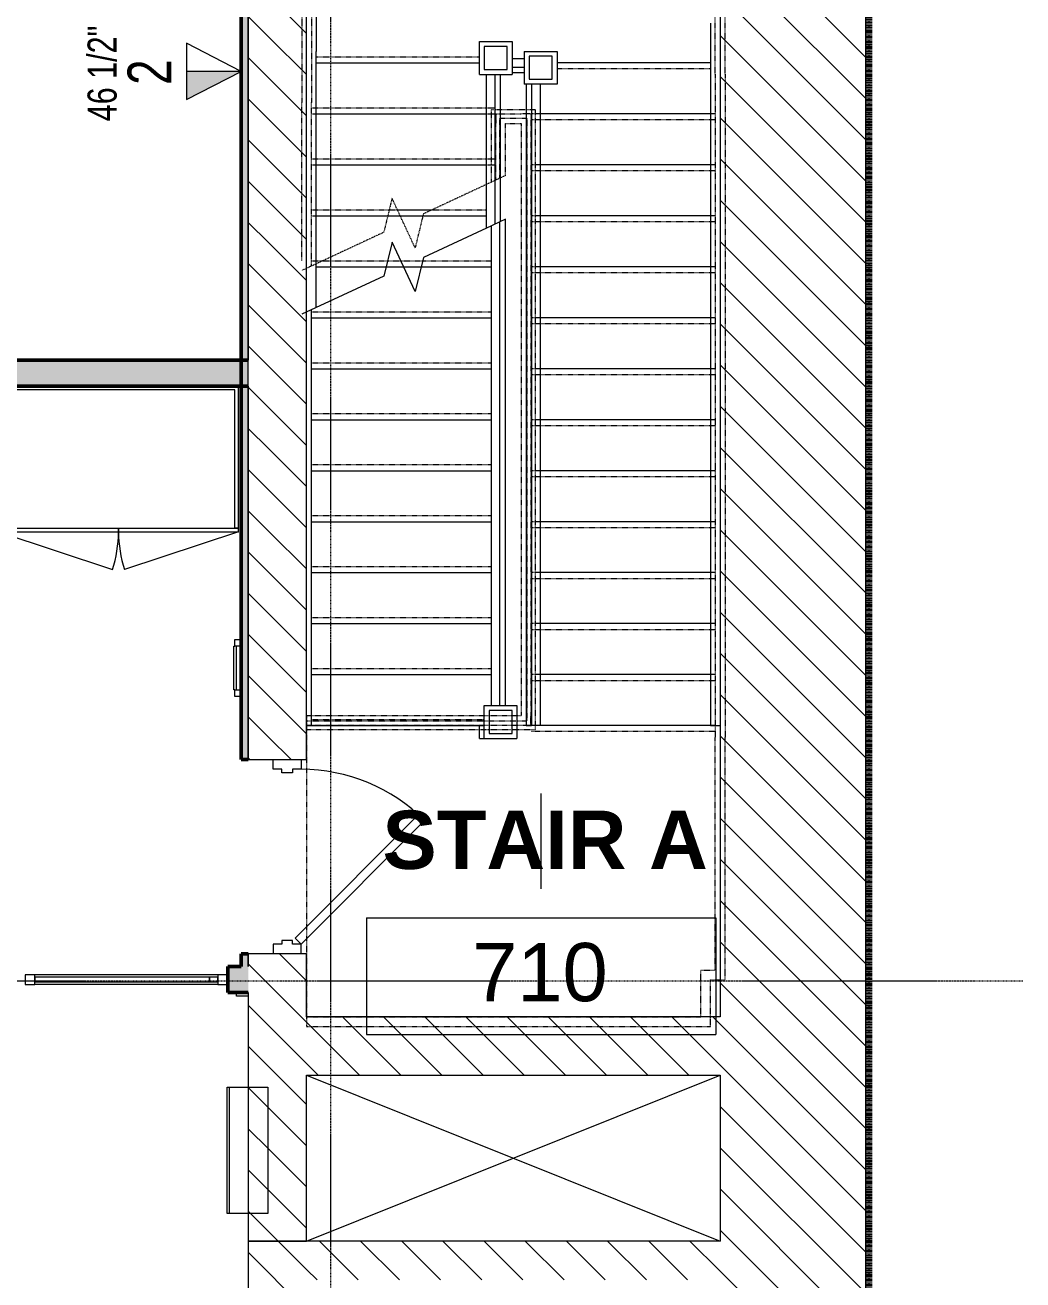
# Model space of a CAD drawing. Header units: inches. Extents: x -1106 to 1409, y -1111 to 918.
# Drawn here: x 760.1 to 965.8, y 461 to 719.4 of the extents above; entities that cross this region are included whole.
import ezdxf

# ---------------------------------------------------------------- set-up
doc = ezdxf.new("R2010")
doc.units = ezdxf.units.IN
doc.header["$MEASUREMENT"] = 0
for name, pattern in [('Double Dash 3_8_', [1, 0.375, -0.125, 0.125, -0.125, 0.125, -0.125]), ('Double Dash 3_8__2_', [1, 0.375, -0.125, 0.125, -0.125, 0.125, -0.125]), ('Grid Line 1_4_', [0.4375, 0.25, -0.0625, 0.0625, -0.0625]), ('Overhead 1_16_', [0.101562, 0.0625, -0.039062])]:
    doc.linetypes.add(name, pattern=pattern)
for name, color, linetype, lineweight in [('A-ANNO-NOTE', 131, 'Continuous', 9), ('A-AREA-IDEN', 2, 'Continuous', 9), ('A-DETL', 90, 'Continuous', 13), ('A-DETL-THIN', 151, 'Continuous', 13), ('A-DOOR', 31, 'Continuous', 13), ('A-DOOR-FRAM', 31, 'Continuous', 20), ('A-FLOR-HRAL', 11, 'Continuous', 13), ('A-FLOR-HRAL-MBND', 5, 'Continuous', 13), ('A-GENM', 13, 'Continuous', 9), ('A-GLAZ-CURT', 52, 'Continuous', 9), ('A-GLAZ-CWMG', 51, 'Continuous', 9), ('A-WALL', 113, 'Continuous', 13), ('A-WALL-PATT', 111, 'Continuous', 13), ('C-PROP-LINE', 91, 'Double Dash 3_8_', 20), ('I-WALL', 2, 'Continuous', 13), ('Q-CASE', 31, 'Continuous', 9), ('Q-SPCQ', 91, 'Continuous', 13), ('S-GRID', 1, 'Continuous', 9), ('S-STRS', 31, 'Continuous', 13), ('S-STRS-MBND', 31, 'Continuous', 13)]:
    doc.layers.add(name, color=color, linetype=linetype, lineweight=lineweight)
doc.styles.add('Arial_1', font='arial.ttf', dxfattribs={"width": 0.75, "height": 9})
doc.styles.add('Arial_2', font='arial.ttf', dxfattribs={"width": 0.75, "height": 6})
doc.styles.add('Arial_3', font='arial.ttf', dxfattribs={"height": 12})
doc.styles.add('Arial_B', font='arialbd.ttf', dxfattribs={"height": 12})
pattern_1 = [(135, (0, 0), (-4.24264, -4.24264), [])]

# ---------------------------------------------------------------- blocks, each defined once
blk = doc.blocks.new('Single-HM Frame - Stair Exst_ 36_-989163-7TH FLOOR TELECOM UNDERFLOOR ROUTING PLAN')
at = {"layer": 'A-DOOR', "color": 53, "lineweight": 9}
for p, q in [((-16.76, -1.64), (-18, -2.88)), ((8.7, -27.09), (-16.76, -1.64)), ((-18, -2.88), (7.46, -28.33)), ((7.46, -28.33), (8.7, -27.09))]:
    blk.add_line(p, q, dxfattribs=at)
blk.add_arc((-18, -2.88), 36, 315.01, 0, dxfattribs=at)
at = {"layer": 'A-DOOR-FRAM', "color": 133}
for p, q in [((-18, 2.87), (-20, 2.87)), ((-18, 1.12), (-18, 2.87)), ((18, 2.87), (20, 2.87)), ((18, 1.12), (18, 2.87)), ((-17.25, 1.12), (-18, 1.12)), ((-17.25, -1.12), (-17.25, 1.12)), ((17.25, 1.12), (18, 1.12)), ((17.25, -1.12), (17.25, 1.12)), ((-18, -1.12), (-17.25, -1.12)), ((-18, -2.88), (-18, -1.12)), ((18, -1.12), (17.25, -1.12)), ((18, -2.88), (18, -1.12)), ((-20, -2.88), (-18, -2.88)), ((20, -2.88), (18, -2.88))]:
    blk.add_line(p, q, dxfattribs=at)
blk = doc.blocks.new('Fire Hose Cabinet - Existing Cabinet-3487102-7TH FLOOR TELECOM UNDERFLOOR ROUTING PLAN')
at = {"layer": 'Q-SPCQ', "color": 53, "lineweight": 9}
for p, q in [((-17.32, 4), (-17.32, 12.37)), ((-17.32, 12.37), (8.68, 12.37)), ((-17.32, 11.87), (8.68, 11.87)), ((8.68, 12.37), (8.68, 4)), ((8.68, 4), (-17.32, 4))]:
    blk.add_line(p, q, dxfattribs=at)
blk = doc.blocks.new('Railing - 6 1_4_-1144421-7TH FLOOR TELECOM UNDERFLOOR ROUTING PLAN')
at = {"layer": 'A-FLOR-HRAL', "color": 53, "lineweight": 9}
for p, q in [((3.375, 3.375), (-3.375, 3.375)), ((-3.375, -3.375), (-3.375, 3.375)), ((3.375, 3.375), (3.375, -3.375)), ((2.375, 2.375), (-2.375, 2.375)), ((-2.375, 2.375), (-2.375, -2.375)), ((2.375, -2.375), (2.375, 2.375)), ((-2.375, -2.375), (2.375, -2.375)), ((3.375, -3.375), (-3.375, -3.375))]:
    blk.add_line(p, q, dxfattribs=at)
blk = doc.blocks.new('Railing - Railing-1143771-7TH FLOOR TELECOM UNDERFLOOR ROUTING PLAN')
at = {"layer": 'A-FLOR-HRAL', "color": 53, "lineweight": 9}
for p, q in [((858.02, 678.9), (856.27, 678.08)), ((856.27, 579.26), (856.27, 678.08)), ((858.02, 579.26), (858.02, 678.9))]:
    blk.add_line(p, q, dxfattribs=at)
at = {"layer": 'A-FLOR-HRAL-MBND', "color": 53, "linetype": 'Overhead 1_16_', "lineweight": 9}
for p, q in [((856.27, 702.01), (865.27, 702.01)), ((856.27, 687.08), (856.27, 702.01)), ((865.27, 702.01), (865.27, 574.26)), ((858.02, 700.26), (863.52, 700.26)), ((858.02, 687.9), (858.02, 700.26)), ((863.52, 700.26), (863.52, 576.01)), ((818.15, 574.26), (818.15, 576.01)), ((863.52, 576.01), (818.15, 576.01)), ((865.27, 574.26), (818.15, 574.26))]:
    blk.add_line(p, q, dxfattribs=at)
at = {"rotation": 180}
blk.add_blockref('Railing - 6 1_4_-1144421-7TH FLOOR TELECOM UNDERFLOOR ROUTING PLAN', (858.15, 575.88), dxfattribs=at)
blk = doc.blocks.new('Railing - 6 1_4_-1307746-7TH FLOOR TELECOM UNDERFLOOR ROUTING PLAN')
at = {"layer": 'A-FLOR-HRAL', "color": 53, "lineweight": 9}
for q in [(2.375, 3.375), (3.375, 0.75)]:
    blk.add_line((3.375, 3.375), q, dxfattribs=at)
blk = doc.blocks.new('Railing - 6 1_4_-1307748-7TH FLOOR TELECOM UNDERFLOOR ROUTING PLAN')
at = {"layer": 'A-FLOR-HRAL', "color": 53, "lineweight": 9}
for p, q in [((3.375, 3.375), (-3.375, 3.375)), ((-3.375, -3.375), (-3.375, 3.375)), ((3.375, 3.375), (3.375, -3.375)), ((2.375, 2.375), (-2.375, 2.375)), ((-2.375, 2.375), (-2.375, -2.375)), ((2.375, -2.375), (2.375, 2.375)), ((-2.375, -2.375), (2.375, -2.375)), ((3.375, -3.375), (-3.375, -3.375))]:
    blk.add_line(p, q, dxfattribs=at)
blk = doc.blocks.new('Railing - 6 1_4_-856947-7TH FLOOR TELECOM UNDERFLOOR ROUTING PLAN')
at = {"layer": 'A-FLOR-HRAL', "color": 53, "lineweight": 9}
for p, q in [((3.375, 3.375), (-3.375, 3.375)), ((-3.375, -3.375), (-3.375, 3.375)), ((3.375, 3.375), (3.375, -3.375)), ((2.375, 2.375), (-2.375, 2.375)), ((-2.375, 2.375), (-2.375, -2.375)), ((2.375, -2.375), (2.375, 2.375)), ((-2.375, -2.375), (2.375, -2.375)), ((3.375, -3.375), (-3.375, -3.375))]:
    blk.add_line(p, q, dxfattribs=at)
blk = doc.blocks.new('Railing - Railing-1307711-7TH FLOOR TELECOM UNDERFLOOR ROUTING PLAN')
at = {"layer": 'A-FLOR-HRAL', "color": 53, "lineweight": 9}
for p, q in [((860.52, 712.51), (863.02, 712.51)), ((860.52, 710.76), (863.02, 710.76)), ((855.27, 677.62), (855.27, 709.26)), ((857.02, 678.43), (857.02, 709.26)), ((864.52, 707.26), (864.52, 575.13)), ((866.27, 707.26), (866.27, 575.13)), ((866.27, 575.13), (864.52, 575.13))]:
    blk.add_line(p, q, dxfattribs=at)
for name, p, rotation in [('Railing - 6 1_4_-1307748-7TH FLOOR TELECOM UNDERFLOOR ROUTING PLAN', (857.15, 712.63), 180), ('Railing - 6 1_4_-856947-7TH FLOOR TELECOM UNDERFLOOR ROUTING PLAN', (866.4, 710.63), 90), ('Railing - 6 1_4_-1307746-7TH FLOOR TELECOM UNDERFLOOR ROUTING PLAN', (857.15, 575.88), 180)]:
    blk.add_blockref(name, p, dxfattribs=dict(rotation=rotation))
blk = doc.blocks.new('System Panel - Glazed Centered-4211658-7TH FLOOR TELECOM UNDERFLOOR ROUTING PLAN')
at = {"layer": 'A-GLAZ-CURT', "color": 253, "lineweight": 13}
for p, q in [((18, 0.5), (-18, 0.5)), ((-18, 0.5), (-18, -0.5)), ((18, -0.5), (18, 0.5)), ((-18, -0.5), (18, -0.5))]:
    blk.add_line(p, q, dxfattribs=at)
blk = doc.blocks.new('Rectangular Mullion - 2_ x 2_ Office Front-4211654-7TH FLOOR TELECOM UNDERFLOOR ROUTING PLAN')
at = {"layer": 'A-GLAZ-CWMG', "color": 53}
for p, q in [((798.15, 523.82), (762.15, 523.82)), ((798.15, 521.82), (762.15, 521.82))]:
    blk.add_line(p, q, dxfattribs=at)
blk = doc.blocks.new('Rectangular Mullion - 2_ x 2_ Office Front-1467737-7TH FLOOR TELECOM UNDERFLOOR ROUTING PLAN')
at = {"layer": 'A-GLAZ-CWMG', "color": 133, "lineweight": 20}
for p, q in [((-2, 1), (0, 1)), ((-2, -1), (-2, 1)), ((0, 1), (0, -1)), ((0, -1), (-2, -1))]:
    blk.add_line(p, q, dxfattribs=at)
blk = doc.blocks.new('Rectangular Mullion - 2_ x 2_ Office Front-1467735-7TH FLOOR TELECOM UNDERFLOOR ROUTING PLAN')
at = {"layer": 'A-GLAZ-CWMG', "color": 133, "lineweight": 20}
for p, q in [((-1, 1), (1, 1)), ((-1, -1), (-1, 1)), ((1, 1), (1, -1)), ((1, -1), (-1, -1))]:
    blk.add_line(p, q, dxfattribs=at)
blk = doc.blocks.new('Generic Model Wood Closet - 2_-6__ x 4_-1 1_2__-3487227-7TH FLOOR TELECOM UNDERFLOOR ROUTING PLAN')
at = {"layer": 'Q-CASE', "color": 53}
for p, q in [((-24.75, 15), (-1.25, 22.76)), ((24.75, 15), (1.25, 22.76)), ((24.75, 15), (-24.75, 15)), ((-24.75, 15), (-24.75, -15)), ((24, 14.25), (-24, 14.25)), ((-24, 14.25), (-24, -14.25)), ((24, 14.25), (-24, 14.25)), ((-24, 14.25), (-24, -14.25)), ((24, -14.25), (24, 14.25)), ((24, -14.25), (24, 14.25)), ((24.75, -15), (24.75, 15)), ((-24.75, -15), (24.75, -15)), ((-24, -14.25), (24, -14.25)), ((-24, -14.25), (24, -14.25))]:
    blk.add_line(p, q, dxfattribs=at)
at = {"layer": 'Q-CASE', "color": 133, "lineweight": 20}
for p, q in [((0, 15), (-24.75, 15)), ((-24.75, 15), (-24.75, 14.25)), ((-24.75, 14.25), (-24, 14.25)), ((-24.75, 14.25), (-24.75, -15)), ((-24, 14.25), (-24.75, 14.25)), ((24.75, 15), (0, 15)), ((0, 15), (0, 14.25)), ((0, 14.25), (0, 15)), ((24, 14.25), (24.75, 14.25)), ((24.75, 14.25), (24, 14.25)), ((24.75, 14.25), (24.75, 15)), ((24.75, -15), (24.75, 14.25))]:
    blk.add_line(p, q, dxfattribs=at)
at = {"layer": 'Q-CASE', "color": 53}
for centre, start, end in [((-24.75, 15), 360, 18.2748), ((24.75, 15), 161.7252, 180)]:
    blk.add_arc(centre, 24.75, start, end, dxfattribs=at)
blk = doc.blocks.new('System Panel - Glazed Centered-4211659-7TH FLOOR TELECOM UNDERFLOOR ROUTING PLAN')
at = {"layer": 'A-GLAZ-CURT', "color": 253, "lineweight": 13}
for p, q in [((0.87, 0.5), (-0.87, 0.5)), ((-0.87, 0.5), (-0.87, -0.5)), ((0.87, -0.5), (0.87, 0.5)), ((-0.87, -0.5), (0.87, -0.5))]:
    blk.add_line(p, q, dxfattribs=at)
blk = doc.blocks.new('Rectangular Mullion - 2_ x 2_ Office Front-4211657-7TH FLOOR TELECOM UNDERFLOOR ROUTING PLAN')
at = {"layer": 'A-GLAZ-CWMG', "color": 53}
for p, q in [((799.9, 523.82), (798.15, 523.82)), ((799.9, 521.82), (798.15, 521.82))]:
    blk.add_line(p, q, dxfattribs=at)
blk = doc.blocks.new('Fire Extinguisher Cabinet Semi-Recessed - 9x24x5 3_4 - Steel - NonRated - Full Glass with Cam Latch_ 3in Trim-4211632-7TH FLOOR TELECOM UNDERFLOOR ROUTING PLAN')
at = {"layer": 'A-GENM', "color": 53}
for p, q in [((803.15, 582.51), (803.15, 591.51)), ((803.15, 591.51), (803.4, 591.51)), ((803.65, 591.51), (803.65, 582.51)), ((803.4, 582.51), (803.15, 582.51))]:
    blk.add_line(p, q, dxfattribs=at)
at = {"layer": 'Q-SPCQ', "color": 53, "lineweight": 9}
for p, q in [((803.4, 591.51), (803.4, 592.88)), ((803.4, 592.88), (804.65, 592.88)), ((804.65, 591.51), (803.4, 591.51)), ((803.4, 582.51), (804.65, 582.51)), ((803.4, 581.13), (803.4, 582.51)), ((804.65, 581.13), (803.4, 581.13))]:
    blk.add_line(p, q, dxfattribs=at)
blk = doc.blocks.new('Family - ___-850868-7TH FLOOR TELECOM UNDERFLOOR ROUTING PLAN')
at = {"layer": 'C-PROP-LINE', "color": 133, "linetype": 'Double Dash 3_8__2_'}
blk.add_line((934.11, -344.99), (934.11, 840.01), dxfattribs=at)
blk = doc.blocks.new('18433_1 - AEO NY - CENTRAL_rvt-1-7TH FLOOR TELECOM UNDERFLOOR ROUTING PLAN')
at = {"layer": 'A-WALL-PATT'}
h = blk.add_hatch(color=253, dxfattribs=at)
h.paths.add_polyline_path([(806.15, 525.51), (806.15, 528.13), (804.65, 528.13), (804.65, 525.51)], flags=0)
h.paths.add_polyline_path([(806.15, 568.13), (806.15, 797.38), (804.65, 797.38), (804.65, 568.13)], flags=0)
at = {"layer": 'A-WALL-PATT', "lineweight": 9}
h = blk.add_hatch(dxfattribs=at)
h.set_pattern_fill('FP_1', color=53, style=0, pattern_type=2)
h.set_pattern_definition(pattern_1)
h.paths.add_polyline_path([(810.4, 468.96), (810.4, 528.13), (806.15, 528.13), (806.15, 468.96)], flags=0)
h.paths.add_polyline_path([(806.15, 568.13), (810.4, 568.13), (810.4, 797.38), (806.15, 797.38), (806.15, 601.31)], flags=0)
h = blk.add_hatch(dxfattribs=at)
h.set_pattern_fill('FP_1', color=53, style=0, pattern_type=2)
h.set_pattern_definition(pattern_1)
h.paths.add_polyline_path([(810.4, 468.96), (818.15, 468.96), (818.15, 528.13), (810.4, 528.13), (810.4, 523.31)], flags=0)
h.paths.add_polyline_path([(810.4, 568.13), (818.15, 568.13), (818.15, 797.38), (810.4, 797.38), (810.4, 601.31)], flags=0)
h = blk.add_hatch(dxfattribs=at)
h.set_pattern_fill('FP_1', color=53, style=0, pattern_type=2)
h.set_pattern_definition(pattern_1)
h.paths.add_polyline_path([(933.4, -243.24), (933.4, 797.38), (903.4, 797.38), (903.4, -109.51), (904.4, -109.51), (904.4, -146.87), (903.4, -146.87), (903.4, -243.24)], flags=0)
at = {"layer": 'A-WALL-PATT'}
h = blk.add_hatch(color=253, dxfattribs=at)
h.paths.add_polyline_path([(806.15, 645.01), (806.15, 650.38), (639.25, 650.38), (639.25, 645.01), (728.58, 645.01)], flags=0)
h.paths.add_polyline_path([(599.25, 645.01), (599.25, 650.38), (589.87, 650.38), (589.87, 645.01)], flags=0)
blk.add_hatch(color=253, dxfattribs=at).paths.add_polyline_path([(801.9, 520.13), (806.15, 520.13), (806.15, 525.51), (801.9, 525.51), (801.9, 523.31)], flags=0)
at = {"layer": 'A-WALL-PATT', "lineweight": 9}
h = blk.add_hatch(dxfattribs=at)
h.set_pattern_fill('FP_1', color=53, style=0, pattern_type=2)
h.set_pattern_definition(pattern_1)
h.paths.add_polyline_path([(903.4, 503.13), (903.4, 515.13), (818.15, 515.13), (818.15, 503.13), (818.81, 503.13)], flags=0)
h = blk.add_hatch(dxfattribs=at)
h.set_pattern_fill('FP_1', color=53, style=0, pattern_type=2)
h.set_pattern_definition(pattern_1)
h.paths.add_polyline_path([(818.15, 91.71), (818.15, 118.13), (806.15, 118.13), (806.15, 91.71)], flags=0)
h.paths.add_polyline_path([(806.15, 155.63), (818.15, 155.63), (818.15, 207.63), (806.15, 207.63)], flags=0)
h.paths.add_polyline_path([(818.15, 245.13), (818.15, 307.13), (806.15, 307.13), (806.15, 245.13)], flags=0)
h.paths.add_polyline_path([(818.15, 344.63), (818.15, 398.63), (806.15, 398.63), (806.15, 344.63)], flags=0)
h.paths.add_polyline_path([(806.15, 441.13), (818.15, 441.13), (818.15, 468.96), (806.15, 468.96)], flags=0)
h = blk.add_hatch(dxfattribs=at)
h.set_pattern_fill('FP_1', color=53, style=0, pattern_type=2)
h.set_pattern_definition(pattern_1)
h.paths.add_polyline_path([(903.4, 460.96), (903.4, 468.96), (818.15, 468.96), (818.15, 460.96), (889.15, 460.96)], flags=0)
at = {"layer": 'A-DETL-THIN', "color": 53, "lineweight": 9}
for p, q in [((818.15, 468.96), (903.4, 503.13)), ((818.15, 503.13), (903.4, 468.96))]:
    blk.add_line(p, q, dxfattribs=at)
at = {"layer": 'A-WALL', "color": 133, "lineweight": 20}
for p, q in [((818.15, 568.13), (818.15, 797.38)), ((903.4, 797.38), (903.4, 515.13)), ((933.4, -243.24), (933.4, 797.38)), ((810.4, 568.13), (818.15, 568.13)), ((818.15, 528.13), (810.4, 528.13)), ((818.15, 515.13), (818.15, 528.13)), ((903.4, 515.13), (818.15, 515.13)), ((818.15, 468.96), (818.15, 503.13)), ((818.15, 503.13), (903.4, 503.13)), ((903.4, 503.13), (903.4, 468.96)), ((806.15, 468.96), (806.15, 441.13)), ((818.15, 468.96), (806.15, 468.96)), ((810.4, 468.96), (818.15, 468.96)), ((903.4, 468.96), (818.15, 468.96))]:
    blk.add_line(p, q, dxfattribs=at)
at = {"layer": 'A-WALL-PATT', "lineweight": 9}
for p, q in [((803.71, 519.38), (803.71, 520.13)), ((806.15, 519.38), (803.71, 519.38))]:
    blk.add_line(p, q, dxfattribs=at)
at = {"layer": 'I-WALL', "color": 213, "lineweight": 50}
for p, q in [((804.65, 797.38), (804.65, 568.13)), ((806.15, 650.38), (639.25, 650.38)), ((655.02, 645.01), (806.15, 645.01)), ((804.65, 568.13), (806.15, 568.13)), ((806.15, 528.13), (804.65, 528.13)), ((804.65, 528.13), (804.65, 525.51)), ((804.65, 525.51), (801.9, 525.51)), ((801.9, 525.51), (801.9, 520.13)), ((801.9, 520.13), (806.15, 520.13))]:
    blk.add_line(p, q, dxfattribs=at)
at = {"layer": 'I-WALL', "color": 53, "lineweight": 9}
for p, q in [((806.15, 797.38), (806.15, 650.38)), ((806.15, 645.01), (806.15, 568.13)), ((806.15, 528.13), (806.15, 525.51))]:
    blk.add_line(p, q, dxfattribs=at)
at = {"layer": 'I-WALL', "color": 253}
for p, q in [((806.15, 568.13), (806.15, 797.38)), ((806.15, 525.51), (806.15, 528.13))]:
    blk.add_line(p, q, dxfattribs=at)
at = {"layer": 'I-WALL', "color": 133, "lineweight": 20}
for p, q in [((806.15, 568.13), (810.4, 568.13)), ((810.4, 528.13), (806.15, 528.13)), ((806.15, 520.13), (806.15, 468.96)), ((806.15, 468.96), (810.4, 468.96))]:
    blk.add_line(p, q, dxfattribs=at)
at = {"layer": 'S-GRID', "linetype": 'Grid Line 1_4_'}
for p, q in [((823.15, -423.37), (823.15, 870.85)), ((965.79, 522.51), (-931.82, 522.51))]:
    blk.add_line(p, q, dxfattribs=at)
at = {"layer": 'S-STRS', "color": 53, "lineweight": 9}
for p, q in [((820.15, 788.13), (820.15, 713.98)), ((901.4, 719.78), (901.4, 711.63)), ((820.15, 711.63), (820.15, 713.98)), ((820.15, 701.13), (820.15, 711.63)), ((820.15, 711.63), (853.77, 711.63)), ((901.4, 711.63), (869.77, 711.63)), ((901.4, 711.63), (901.4, 701.13)), ((858.15, 678.96), (858.15, 709.26)), ((860.52, 709.63), (863.02, 709.63)), ((863.4, 707.26), (863.4, 575.13)), ((820.15, 690.63), (820.15, 701.13)), ((820.15, 701.13), (855.27, 701.13)), ((901.4, 701.13), (866.27, 701.13)), ((901.4, 701.13), (901.4, 690.63)), ((820.15, 680.13), (820.15, 690.63)), ((820.15, 690.63), (855.27, 690.63)), ((901.4, 690.63), (866.27, 690.63)), ((901.4, 690.63), (901.4, 680.13)), ((820.15, 669.63), (820.15, 680.13)), ((820.15, 680.13), (855.27, 680.13)), ((901.4, 680.13), (866.27, 680.13)), ((901.4, 680.13), (901.4, 669.63)), ((859.15, 579.26), (859.15, 679.42)), ((820.15, 661.24), (820.15, 669.63)), ((820.15, 669.63), (834.53, 669.63)), ((834.53, 669.63), (838.15, 669.63)), ((838.15, 669.63), (841.76, 669.63)), ((841.76, 669.63), (856.27, 669.63)), ((901.4, 669.63), (866.27, 669.63)), ((901.4, 669.63), (901.4, 659.13)), ((819.15, 659.13), (819.15, 660.77)), ((819.15, 648.63), (819.15, 659.13)), ((819.15, 659.13), (856.27, 659.13)), ((901.4, 659.13), (866.27, 659.13)), ((901.4, 659.13), (901.4, 648.63)), ((819.15, 638.13), (819.15, 648.63)), ((819.15, 648.63), (856.27, 648.63)), ((901.4, 648.63), (866.27, 648.63)), ((901.4, 648.63), (901.4, 638.13)), ((819.15, 627.63), (819.15, 638.13)), ((819.15, 638.13), (856.27, 638.13)), ((901.4, 638.13), (866.27, 638.13)), ((901.4, 638.13), (901.4, 627.63)), ((819.15, 617.13), (819.15, 627.63)), ((819.15, 627.63), (856.27, 627.63)), ((901.4, 627.63), (866.27, 627.63)), ((901.4, 627.63), (901.4, 617.13)), ((819.15, 606.63), (819.15, 617.13)), ((819.15, 617.13), (856.27, 617.13)), ((901.4, 617.13), (866.27, 617.13)), ((901.4, 617.13), (901.4, 606.63)), ((819.15, 596.13), (819.15, 606.63)), ((819.15, 606.63), (856.27, 606.63)), ((901.4, 606.63), (866.27, 606.63)), ((901.4, 606.63), (901.4, 596.13)), ((819.15, 585.63), (819.15, 596.13)), ((819.15, 596.13), (856.27, 596.13)), ((901.4, 596.13), (866.27, 596.13)), ((901.4, 596.13), (901.4, 585.63)), ((819.15, 575.13), (819.15, 585.63)), ((819.15, 585.63), (856.27, 585.63)), ((901.4, 585.63), (866.27, 585.63)), ((901.4, 585.63), (901.4, 575.13)), ((818.15, 575.13), (819.15, 575.13)), ((819.15, 575.13), (854.77, 575.13)), ((863.4, 575.13), (864.52, 575.13)), ((901.4, 575.13), (866.27, 575.13)), ((901.4, 575.13), (903.4, 575.13))]:
    blk.add_line(p, q, dxfattribs=at)
at = {"layer": 'S-STRS', "color": 53, "linetype": 'Overhead 1_16_', "lineweight": 9}
for p, q in [((820.15, 712.88), (853.77, 712.88)), ((901.4, 710.38), (869.77, 710.38)), ((820.15, 702.38), (855.27, 702.38)), ((901.4, 699.88), (866.27, 699.88)), ((820.15, 691.88), (855.27, 691.88)), ((901.4, 689.38), (866.27, 689.38)), ((820.15, 681.38), (855.27, 681.38)), ((901.4, 678.88), (866.27, 678.88)), ((820.15, 670.88), (834.84, 670.88)), ((834.84, 670.88), (837.57, 670.88)), ((837.57, 670.88), (842.07, 670.88)), ((842.07, 670.88), (856.27, 670.88)), ((901.4, 668.38), (866.27, 668.38)), ((819.15, 660.38), (856.27, 660.38)), ((901.4, 657.88), (866.27, 657.88)), ((819.15, 649.88), (856.27, 649.88)), ((901.4, 647.38), (866.27, 647.38)), ((819.15, 639.38), (856.27, 639.38)), ((901.4, 636.88), (866.27, 636.88)), ((819.15, 628.88), (856.27, 628.88)), ((901.4, 626.38), (866.27, 626.38)), ((819.15, 618.38), (856.27, 618.38)), ((901.4, 615.88), (866.27, 615.88)), ((819.15, 607.88), (856.27, 607.88)), ((901.4, 605.38), (866.27, 605.38)), ((819.15, 597.38), (856.27, 597.38)), ((901.4, 594.88), (866.27, 594.88)), ((819.15, 586.88), (856.27, 586.88)), ((901.4, 584.38), (866.27, 584.38)), ((819.15, 576.38), (854.77, 576.38))]:
    blk.add_line(p, q, dxfattribs=at)
at = {"layer": 'S-STRS-MBND', "color": 53, "linetype": 'Overhead 1_16_', "lineweight": 9}
for p, q in [((817.15, 798.13), (817.15, 703.49)), ((819.15, 796.13), (819.15, 703.49)), ((902.4, 709.28), (902.4, 796.13)), ((904.4, 709.28), (904.4, 798.13)), ((902.4, 709.28), (902.4, 572.78)), ((904.4, 709.28), (904.4, 572.78)), ((817.15, 670.91), (817.15, 703.49)), ((819.15, 669.77), (819.15, 703.49)), ((819.15, 702.38), (857.15, 702.38)), ((819.15, 701.13), (857.15, 701.13)), ((857.15, 701.13), (857.15, 699.13)), ((857.15, 701.13), (862.4, 701.13)), ((857.15, 699.13), (857.15, 701.13)), ((864.4, 701.13), (862.4, 701.13)), ((864.4, 701.13), (864.4, 577.13)), ((902.4, 701.13), (864.4, 701.13)), ((857.15, 687.49), (857.15, 699.13)), ((859.15, 699.13), (862.4, 699.13)), ((859.15, 688.42), (859.15, 699.13)), ((862.4, 699.13), (862.4, 577.13)), ((902.4, 699.88), (864.4, 699.88)), ((819.15, 691.88), (857.15, 691.88)), ((819.15, 690.63), (857.15, 690.63)), ((902.4, 690.63), (864.4, 690.63)), ((859.15, 688.42), (842.23, 680.53)), ((902.4, 689.38), (864.4, 689.38)), ((835.77, 683.73), (834.07, 676.73)), ((840.53, 673.53), (835.77, 683.73)), ((819.15, 681.38), (835.2, 681.38)), ((819.15, 680.13), (834.9, 680.13)), ((836.87, 681.38), (844.05, 681.38)), ((837.45, 680.13), (842.13, 680.13)), ((842.23, 680.53), (840.53, 673.53)), ((902.4, 680.13), (864.4, 680.13)), ((902.4, 678.88), (864.4, 678.88)), ((834.07, 676.73), (817.15, 668.84)), ((819.15, 670.88), (821.53, 670.88)), ((902.4, 669.63), (864.4, 669.63)), ((902.4, 668.38), (864.4, 668.38)), ((902.4, 659.13), (864.4, 659.13)), ((902.4, 657.88), (864.4, 657.88)), ((902.4, 648.63), (864.4, 648.63)), ((902.4, 647.38), (864.4, 647.38)), ((902.4, 638.13), (864.4, 638.13)), ((902.4, 636.88), (864.4, 636.88)), ((902.4, 627.63), (864.4, 627.63)), ((902.4, 626.38), (864.4, 626.38)), ((902.4, 617.13), (864.4, 617.13)), ((902.4, 615.88), (864.4, 615.88)), ((902.4, 606.63), (864.4, 606.63)), ((902.4, 605.38), (864.4, 605.38)), ((902.4, 596.13), (864.4, 596.13)), ((902.4, 594.88), (864.4, 594.88)), ((902.4, 585.63), (864.4, 585.63)), ((902.4, 584.38), (864.4, 584.38)), ((818.15, 577.13), (818.15, 575.13)), ((862.4, 577.13), (818.15, 577.13)), ((864.4, 575.13), (864.4, 577.13)), ((864.4, 577.13), (864.4, 575.13)), ((864.4, 575.13), (818.15, 575.13)), ((818.15, 575.13), (818.15, 515.13)), ((902.4, 575.13), (864.4, 575.13)), ((902.4, 573.88), (864.4, 573.88)), ((902.4, 524.76), (902.4, 572.78)), ((904.4, 522.76), (904.4, 572.78)), ((899.4, 515.13), (899.4, 524.76)), ((899.4, 524.76), (902.4, 524.76)), ((901.4, 513.13), (901.4, 522.76)), ((901.4, 522.76), (904.4, 522.76)), ((818.15, 515.13), (818.15, 513.13)), ((818.15, 515.13), (899.4, 515.13)), ((818.15, 513.13), (901.4, 513.13))]:
    blk.add_line(p, q, dxfattribs=at)
at = {"layer": 'S-STRS-MBND', "color": 53, "lineweight": 9}
for p, q in [((856.27, 678.08), (842.23, 671.53)), ((859.15, 679.42), (858.02, 678.9)), ((835.77, 674.73), (834.07, 667.73)), ((840.53, 664.53), (835.77, 674.73)), ((842.23, 671.53), (840.53, 664.53)), ((834.07, 667.73), (817.15, 659.84))]:
    blk.add_line(p, q, dxfattribs=at)
at = {"color": 133, "linetype": 'Double Dash 3_8__2_', "lineweight": 20}
blk.add_blockref('Family - ___-850868-7TH FLOOR TELECOM UNDERFLOOR ROUTING PLAN', (0, 0), dxfattribs=at)
at = {"color": 53, "lineweight": 9}
for name, p in [('Railing - Railing-1307711-7TH FLOOR TELECOM UNDERFLOOR ROUTING PLAN', (0, 0)), ('Railing - Railing-1143771-7TH FLOOR TELECOM UNDERFLOOR ROUTING PLAN', (0, 0)), ('Fire Extinguisher Cabinet Semi-Recessed - 9x24x5 3_4 - Steel - NonRated - Full Glass with Cam Latch_ 3in Trim-4211632-7TH FLOOR TELECOM UNDERFLOOR ROUTING PLAN', (0, 0)), ('Rectangular Mullion - 2_ x 2_ Office Front-4211654-7TH FLOOR TELECOM UNDERFLOOR ROUTING PLAN', (0, 0)), ('System Panel - Glazed Centered-4211658-7TH FLOOR TELECOM UNDERFLOOR ROUTING PLAN', (780.15, 522.82)), ('Rectangular Mullion - 2_ x 2_ Office Front-4211657-7TH FLOOR TELECOM UNDERFLOOR ROUTING PLAN', (0, 0)), ('System Panel - Glazed Centered-4211659-7TH FLOOR TELECOM UNDERFLOOR ROUTING PLAN', (799.02, 522.82))]:
    blk.add_blockref(name, p, dxfattribs=at)
for name, p, rotation in [('Generic Model Wood Closet - 2_-6__ x 4_-1 1_2__-3487227-7TH FLOOR TELECOM UNDERFLOOR ROUTING PLAN', (779.4, 630.01), 180), ('Single-HM Frame - Stair Exst_ 36_-989163-7TH FLOOR TELECOM UNDERFLOOR ROUTING PLAN', (814.15, 548.13), 89.99999999999991), ('Fire Hose Cabinet - Existing Cabinet-3487102-7TH FLOOR TELECOM UNDERFLOOR ROUTING PLAN', (814.15, 491.95), 89.99999999999991)]:
    blk.add_blockref(name, p, dxfattribs=dict(at, rotation=rotation))
at = {"color": 53, "lineweight": 9, "extrusion": (0, 0, -1), "rotation": 180}
for name, p in [('Rectangular Mullion - 2_ x 2_ Office Front-1467735-7TH FLOOR TELECOM UNDERFLOOR ROUTING PLAN', (-761.15, 522.82)), ('Rectangular Mullion - 2_ x 2_ Office Front-1467737-7TH FLOOR TELECOM UNDERFLOOR ROUTING PLAN', (-801.9, 522.82))]:
    blk.add_blockref(name, p, dxfattribs=at)
blk = doc.blocks.new('Room Tag - Room Tag-84095-7TH FLOOR TELECOM UNDERFLOOR ROUTING PLAN')
at = {"layer": 'A-AREA-IDEN'}
for p, q in [((-0.375, -0.0625), (-0.375, -0.3125)), ((-0.375, -0.0625), (0.375, -0.0625)), ((0.375, -0.0625), (0.375, -0.3125)), ((-0.375, -0.3125), (0.375, -0.3125))]:
    blk.add_line(p, q, dxfattribs=at)

msp = doc.modelspace()

# ---------------------------------------------------------------- block references
at = {"lineweight": 5}
msp.add_blockref('18433_1 - AEO NY - CENTRAL_rvt-1-7TH FLOOR TELECOM UNDERFLOOR ROUTING PLAN', (0, 0), dxfattribs=at)

# ---------------------------------------------------------------- next in the draw order: hatches: boundary and pattern name
at = {"layer": 'A-ANNO-NOTE'}
msp.add_hatch(color=256, dxfattribs=at).paths.add_polyline_path([(793.4, 704.07), (804.65, 709.88), (793.4, 709.88)], flags=0)

# ---------------------------------------------------------------- next in the draw order: linework, layer by layer
at = {"layer": 'A-ANNO-NOTE', "lineweight": 20}
for p, q in [((793.4, 715.69), (793.4, 704.07)), ((804.65, 709.88), (793.4, 715.69)), ((793.4, 704.07), (804.65, 709.88))]:
    msp.add_line(p, q, dxfattribs=at)
at = {"layer": 'A-ANNO-NOTE'}
for p, q in [((804.65, 709.88), (793.4, 709.88)), ((793.4, 709.88), (793.4, 704.07)), ((793.4, 704.07), (804.65, 709.88))]:
    msp.add_line(p, q, dxfattribs=at)
at = {"layer": 'A-AREA-IDEN'}
msp.add_line((866.53, 541.53), (866.53, 561.11), dxfattribs=at)
at = {"layer": 'A-DETL', "linetype": 'Double Dash 3_8_', "lineweight": 140}
msp.add_line((934.11, -243.24), (934.11, 843.38), dxfattribs=at)

# ---------------------------------------------------------------- next in the draw order: block references
at = {"layer": 'A-AREA-IDEN', "xscale": 95.99999999999994, "yscale": 95.99999999999994, "zscale": 95.99999999999994}
msp.add_blockref('Room Tag - Room Tag-84095-7TH FLOOR TELECOM UNDERFLOOR ROUTING PLAN', (866.53, 541.53), dxfattribs=at)

# ---------------------------------------------------------------- next in the draw order: texts
at = {"layer": 'A-ANNO-NOTE', "attachment_point": 1, "rotation": 90}
for s, insert, char_height, width, style in [('46 1/2"', (773.02, 699.6), 6, 24.543, 'Arial_2'), ('2', (781.27, 707.1), 9, 6.363, 'Arial_1')]:
    msp.add_mtext(s, dxfattribs=dict(at, insert=insert, char_height=char_height, width=width, style=style))
at = {"layer": 'A-AREA-IDEN', "char_height": 12, "attachment_point": 1}
for s, insert, width, style in [('STAIR A', (833.8, 557.61), 79.083, 'Arial_B'), ('710', (852.26, 530.36), 33.633, 'Arial_3')]:
    msp.add_mtext(s, dxfattribs=dict(at, insert=insert, width=width, style=style))

doc.saveas('drawing.dxf')
